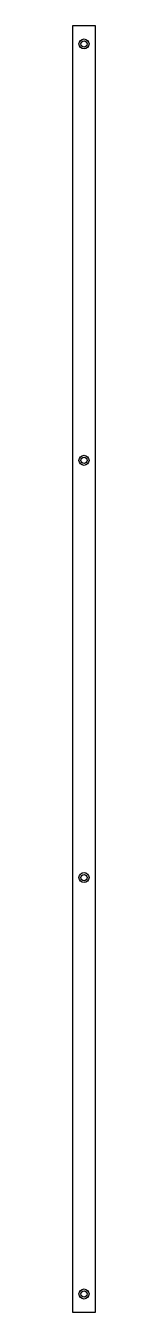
# Model space of a CAD drawing. Extents: x 42 to 67, y 33 to 1442.
import ezdxf

# ---------------------------------------------------------------- set-up
doc = ezdxf.new("R2010")
doc.units = 0
doc.layers.get('0').update_dxf_attribs({"linetype": 'CONTINUOUS'})

msp = doc.modelspace()

# ---------------------------------------------------------------- linework, layer by layer
msp.add_lwpolyline([(42.2, 33), (67.2, 33), (67.2, 1442), (42.2, 1442)], close=True)
for centre, radius in [((54.7, 1422), 5.5), ((54.7, 1422), 3.5), ((54.7, 966), 5.5), ((54.7, 966), 3.5), ((54.7, 509), 5.5), ((54.7, 509), 3.5), ((54.7, 53), 5.5), ((54.7, 53), 3.5)]:
    msp.add_circle(centre, radius)

doc.saveas('drawing.dxf')
